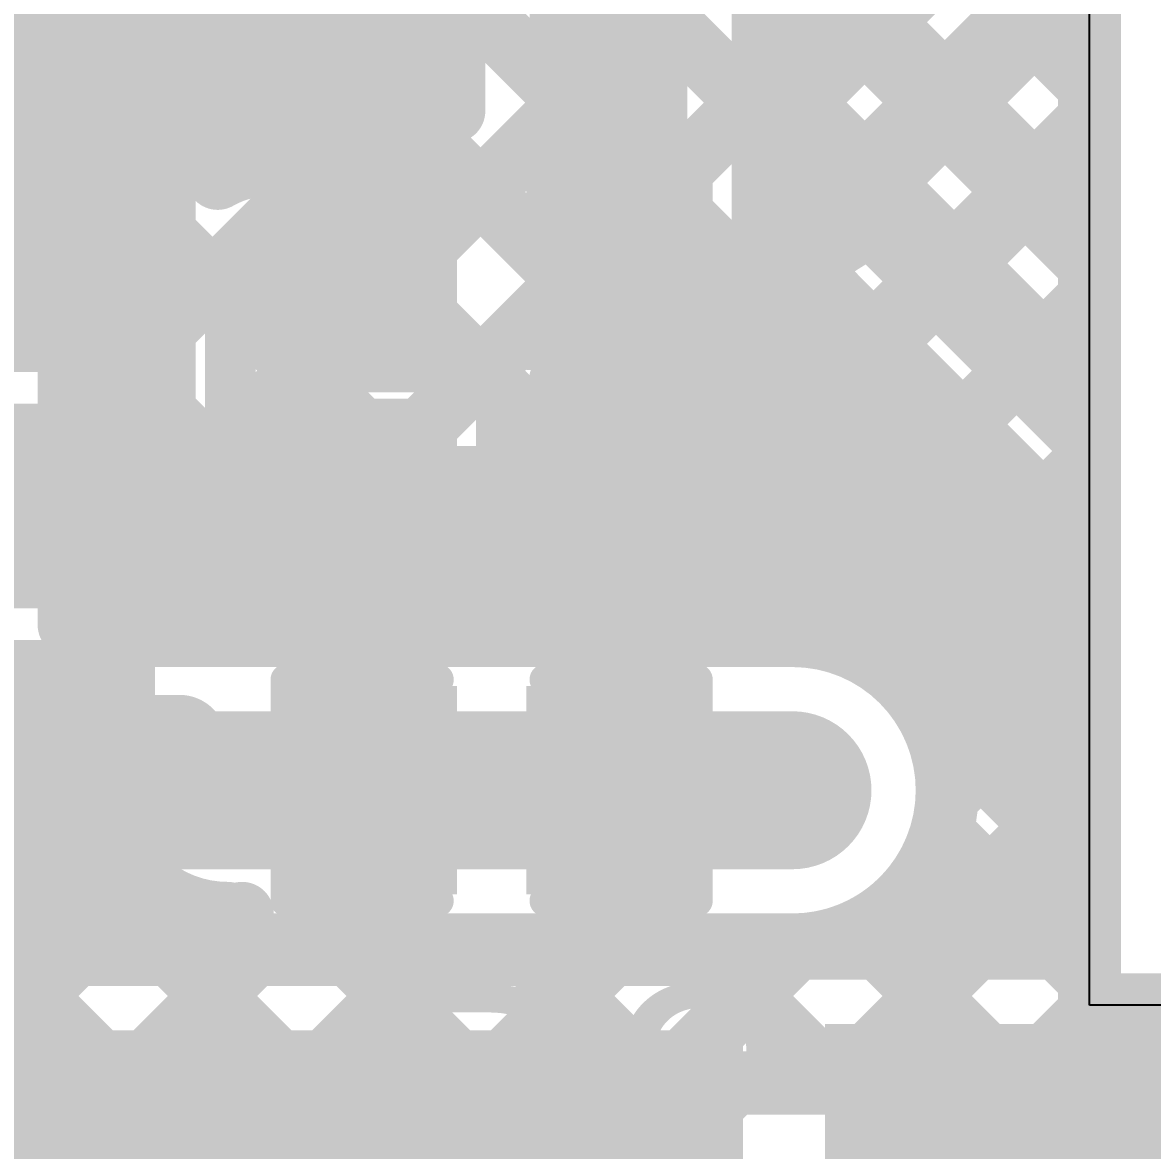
# Model space of a CAD drawing. Header units: millimetres. Extents: x -0.33 to 3.26, y -0.12 to 2.83.
# Drawn here: x 2.2501 to 2.4289, y 0.2495 to 0.428 of the extents above; entities that cross this region are included whole.
import ezdxf

# ---------------------------------------------------------------- set-up
doc = ezdxf.new("R2010")
doc.units = ezdxf.units.MM
doc.header["$MEASUREMENT"] = 0
for name, color, linetype in [('BottomLayer', 5, 'Continuous'), ('TopLayer', 1, 'Continuous'), ('TopOverlay', 2, 'Continuous'), ('TopPaste', 8, 'Continuous'), ('TopSolder', 216, 'Continuous'), ('ViaHoleLayer', 16, 'Continuous')]:
    doc.layers.add(name, color=color, linetype=linetype)
doc.styles.add('Arial', font='', dxfattribs={"height": 0.2})
doc.styles.get('Arial').set_extended_font_data('Arial')

# ---------------------------------------------------------------- blocks, each defined once
blk = doc.blocks.new('C__0402_91')
at = {"layer": 'TopLayer'}
for points in [[(-0.0275, -0.0125), (-0.0275, 0.0125), (-0.009499999999999998, 0.0125), (-0.009500000000000001, -0.0125)], [(0.009499999999999998, -0.0125), (0.009500000000000001, 0.0125), (0.0275, 0.0125), (0.0275, -0.0125)]]:
    blk.add_hatch(color=1, dxfattribs=at).paths.add_polyline_path(points)
at = {"layer": 'TopPaste'}
for points in [[(-0.0275, -0.0125), (-0.0275, 0.0125), (-0.009499999999999998, 0.0125), (-0.009500000000000001, -0.0125)], [(0.009499999999999998, -0.0125), (0.009500000000000001, 0.0125), (0.0275, 0.0125), (0.0275, -0.0125)]]:
    blk.add_hatch(color=8, dxfattribs=at).paths.add_polyline_path(points)
at = {"layer": 'TopSolder'}
for points in [[(-0.0315, -0.0165), (-0.0315, 0.0165), (-0.005499999999999999, 0.0165), (-0.005500000000000001, -0.0165)], [(0.005499999999999999, -0.0165), (0.005500000000000001, 0.0165), (0.0315, 0.0165), (0.0315, -0.0165)]]:
    blk.add_hatch(color=216, dxfattribs=at).paths.add_polyline_path(points)
at = {"layer": 'TopOverlay', "const_width": 0.005}
for points in [[(-0.0325, 0.0175), (-0.0325, -0.0175)], [(-0.0085, 0.0175), (-0.0325, 0.0175)], [(0.0325, 0.0175), (0.0085, 0.0175)], [(0.0325, 0.0175), (0.0325, -0.0175)], [(-0.0085, -0.0175), (-0.0325, -0.0175)], [(0.0325, -0.0175), (0.0085, -0.0175)]]:
    blk.add_lwpolyline(points, dxfattribs=at)
at = {"layer": 'TopOverlay', "const_width": 0.0025}
for points in [[(-0.03375, 0.0175, 1), (-0.03125, 0.0175, 1)], [(-0.03375, 0.0175, 1), (-0.03125, 0.0175, 1)], [(-0.00975, 0.0175, 1), (-0.00725, 0.0175, 1)], [(0.00725, 0.0175, 1), (0.00975, 0.0175, 1)], [(0.03125, 0.0175, 1), (0.03375, 0.0175, 1)], [(0.03125, 0.0175, 1), (0.03375, 0.0175, 1)], [(-0.03375, -0.0175, 1), (-0.03125, -0.0175, 1)], [(-0.03375, -0.0175, 1), (-0.03125, -0.0175, 1)], [(-0.00975, -0.0175, 1), (-0.00725, -0.0175, 1)], [(0.00725, -0.0175, 1), (0.00975, -0.0175, 1)], [(0.03125, -0.0175, 1), (0.03375, -0.0175, 1)], [(0.03125, -0.0175, 1), (0.03375, -0.0175, 1)]]:
    blk.add_lwpolyline(points, format="xyb", close=True, dxfattribs=at)
blk = doc.blocks.new('TPS563201DDCR_260')
at = {"layer": 'TopLayer'}
for points in [[(-0.07322825, 0.0496063), (-0.02913375, 0.0496063), (-0.02913375, 0.0251969), (-0.07322825, 0.0251969)], [(0.02913395, 0.0496063), (0.07322845, 0.0496063), (0.07322845, 0.0251969), (0.02913395, 0.0251969)], [(-0.07322825, 0.0122047), (-0.02913375, 0.0122047), (-0.02913375, -0.0122047), (-0.07322825, -0.0122047)], [(0.02913395, 0.0122047), (0.07322845, 0.0122047), (0.07322845, -0.0122047), (0.02913395, -0.0122047)], [(-0.07322825, -0.0251969), (-0.02913375, -0.0251969), (-0.02913375, -0.0496063), (-0.07322825, -0.0496063)], [(0.02913395, -0.0251969), (0.07322845, -0.0251969), (0.07322845, -0.0496063), (0.02913395, -0.0496063)]]:
    blk.add_hatch(color=1, dxfattribs=at).paths.add_polyline_path(points)
at = {"layer": 'TopPaste'}
for points in [[(-0.07322825, 0.0496063), (-0.02913375, 0.0496063), (-0.02913375, 0.0251969), (-0.07322825, 0.0251969)], [(0.02913395, 0.0496063), (0.07322845, 0.0496063), (0.07322845, 0.0251969), (0.02913395, 0.0251969)], [(-0.07322825, 0.0122047), (-0.02913375, 0.0122047), (-0.02913375, -0.0122047), (-0.07322825, -0.0122047)], [(0.02913395, 0.0122047), (0.07322845, 0.0122047), (0.07322845, -0.0122047), (0.02913395, -0.0122047)], [(-0.07322825, -0.0251969), (-0.02913375, -0.0251969), (-0.02913375, -0.0496063), (-0.07322825, -0.0496063)], [(0.02913395, -0.0251969), (0.07322845, -0.0251969), (0.07322845, -0.0496063), (0.02913395, -0.0496063)]]:
    blk.add_hatch(color=8, dxfattribs=at).paths.add_polyline_path(points)
at = {"layer": 'TopSolder'}
for points in [[(-0.07722825, 0.0536063), (-0.02513375, 0.0536063), (-0.02513375, 0.0211969), (-0.07722825, 0.0211969)], [(0.02513395, 0.0536063), (0.07722845, 0.0536063), (0.07722845, 0.0211969), (0.02513395, 0.0211969)], [(-0.07722825, 0.0162047), (-0.02513375, 0.0162047), (-0.02513375, -0.0162047), (-0.07722825, -0.0162047)], [(0.02513395, 0.0162047), (0.07722845, 0.0162047), (0.07722845, -0.0162047), (0.02513395, -0.0162047)], [(-0.07722825, -0.0211969), (-0.02513375, -0.0211969), (-0.02513375, -0.0536063), (-0.07722825, -0.0536063)], [(0.02513395, -0.0211969), (0.07722845, -0.0211969), (0.07722845, -0.0536063), (0.02513395, -0.0536063)]]:
    blk.add_hatch(color=216, dxfattribs=at).paths.add_polyline_path(points)
at = {"layer": 'TopOverlay'}
for points, const_width in [([(-0.0543431, 0.065, 1), (-0.0656569, 0.065, 1)], 0.01), ([(-0.0681569, 0.065, 1), (-0.0631569, 0.065, 1)], 0.005), ([(-0.0568431, 0.065, 1), (-0.0518431, 0.065, 1)], 0.005), ([(-0.0324999, 0.06, 1), (-0.0274999, 0.06, 1)], 0.005), ([(0.0315001, 0.06, 1), (0.0365001, 0.06, 1)], 0.005), ([(-0.0324999, -0.06, 1), (-0.0274999, -0.06, 1)], 0.005), ([(0.0285001, -0.06, 1), (0.0335001, -0.06, 1)], 0.005)]:
    blk.add_lwpolyline(points, format="xyb", close=True, dxfattribs=dict(at, const_width=const_width))
at = {"layer": 'TopOverlay', "const_width": 0.01}
for points in [[(-0.0299999, 0.06), (0.0340001, 0.06)], [(-0.0299999, -0.06), (0.0310001, -0.06)]]:
    blk.add_lwpolyline(points, dxfattribs=at)
blk = doc.blocks.new('R__0402_267')
at = {"layer": 'TopLayer'}
for points in [[(-0.0275, -0.0125), (-0.0275, 0.0125), (-0.009499999999999998, 0.0125), (-0.009500000000000001, -0.0125)], [(0.009499999999999998, -0.0125), (0.009500000000000001, 0.0125), (0.0275, 0.0125), (0.0275, -0.0125)]]:
    blk.add_hatch(color=1, dxfattribs=at).paths.add_polyline_path(points)
at = {"layer": 'TopPaste'}
for points in [[(-0.0275, -0.0125), (-0.0275, 0.0125), (-0.009499999999999998, 0.0125), (-0.009500000000000001, -0.0125)], [(0.009499999999999998, -0.0125), (0.009500000000000001, 0.0125), (0.0275, 0.0125), (0.0275, -0.0125)]]:
    blk.add_hatch(color=8, dxfattribs=at).paths.add_polyline_path(points)
at = {"layer": 'TopSolder'}
for points in [[(-0.0315, -0.0165), (-0.0315, 0.0165), (-0.005499999999999999, 0.0165), (-0.005500000000000001, -0.0165)], [(0.005499999999999999, -0.0165), (0.005500000000000001, 0.0165), (0.0315, 0.0165), (0.0315, -0.0165)]]:
    blk.add_hatch(color=216, dxfattribs=at).paths.add_polyline_path(points)
at = {"layer": 'TopOverlay', "const_width": 0.005}
for points in [[(-0.0325, 0.0175), (-0.0325, -0.0175)], [(-0.0085, 0.0175), (-0.0325, 0.0175)], [(0.0325, 0.0175), (0.0085, 0.0175)], [(0.0325, 0.0175), (0.0325, -0.0175)], [(-0.0085, -0.0175), (-0.0325, -0.0175)], [(0.0325, -0.0175), (0.0085, -0.0175)]]:
    blk.add_lwpolyline(points, dxfattribs=at)
at = {"layer": 'TopOverlay', "const_width": 0.0025}
for points in [[(-0.03375, 0.0175, 1), (-0.03125, 0.0175, 1)], [(-0.03375, 0.0175, 1), (-0.03125, 0.0175, 1)], [(-0.00975, 0.0175, 1), (-0.00725, 0.0175, 1)], [(0.00725, 0.0175, 1), (0.00975, 0.0175, 1)], [(0.03125, 0.0175, 1), (0.03375, 0.0175, 1)], [(0.03125, 0.0175, 1), (0.03375, 0.0175, 1)], [(-0.03375, -0.0175, 1), (-0.03125, -0.0175, 1)], [(-0.03375, -0.0175, 1), (-0.03125, -0.0175, 1)], [(-0.00975, -0.0175, 1), (-0.00725, -0.0175, 1)], [(0.00725, -0.0175, 1), (0.00975, -0.0175, 1)], [(0.03125, -0.0175, 1), (0.03375, -0.0175, 1)], [(0.03125, -0.0175, 1), (0.03375, -0.0175, 1)]]:
    blk.add_lwpolyline(points, format="xyb", close=True, dxfattribs=at)
blk = doc.blocks.new('R__0402_268')
at = {"layer": 'TopLayer'}
for points in [[(-0.0275, -0.0125), (-0.0275, 0.0125), (-0.009499999999999998, 0.0125), (-0.009500000000000001, -0.0125)], [(0.009499999999999998, -0.0125), (0.009500000000000001, 0.0125), (0.0275, 0.0125), (0.0275, -0.0125)]]:
    blk.add_hatch(color=1, dxfattribs=at).paths.add_polyline_path(points)
at = {"layer": 'TopPaste'}
for points in [[(-0.0275, -0.0125), (-0.0275, 0.0125), (-0.009499999999999998, 0.0125), (-0.009500000000000001, -0.0125)], [(0.009499999999999998, -0.0125), (0.009500000000000001, 0.0125), (0.0275, 0.0125), (0.0275, -0.0125)]]:
    blk.add_hatch(color=8, dxfattribs=at).paths.add_polyline_path(points)
at = {"layer": 'TopSolder'}
for points in [[(-0.0315, -0.0165), (-0.0315, 0.0165), (-0.005499999999999999, 0.0165), (-0.005500000000000001, -0.0165)], [(0.005499999999999999, -0.0165), (0.005500000000000001, 0.0165), (0.0315, 0.0165), (0.0315, -0.0165)]]:
    blk.add_hatch(color=216, dxfattribs=at).paths.add_polyline_path(points)
at = {"layer": 'TopOverlay', "const_width": 0.005}
for points in [[(-0.0325, 0.0175), (-0.0085, 0.0175)], [(-0.0325, -0.0175), (-0.0325, 0.0175)], [(0.0085, 0.0175), (0.0325, 0.0175)], [(0.0325, -0.0175), (0.0325, 0.0175)], [(-0.0325, -0.0175), (-0.0085, -0.0175)], [(0.0085, -0.0175), (0.0325, -0.0175)]]:
    blk.add_lwpolyline(points, dxfattribs=at)
at = {"layer": 'TopOverlay', "const_width": 0.0025}
for points in [[(-0.03375, 0.0175, 1), (-0.03125, 0.0175, 1)], [(-0.03375, 0.0175, 1), (-0.03125, 0.0175, 1)], [(-0.00975, 0.0175, 1), (-0.00725, 0.0175, 1)], [(0.00725, 0.0175, 1), (0.00975, 0.0175, 1)], [(0.03125, 0.0175, 1), (0.03375, 0.0175, 1)], [(0.03125, 0.0175, 1), (0.03375, 0.0175, 1)], [(-0.03375, -0.0175, 1), (-0.03125, -0.0175, 1)], [(-0.03375, -0.0175, 1), (-0.03125, -0.0175, 1)], [(-0.00975, -0.0175, 1), (-0.00725, -0.0175, 1)], [(0.00725, -0.0175, 1), (0.00975, -0.0175, 1)], [(0.03125, -0.0175, 1), (0.03375, -0.0175, 1)], [(0.03125, -0.0175, 1), (0.03375, -0.0175, 1)]]:
    blk.add_lwpolyline(points, format="xyb", close=True, dxfattribs=at)
blk = doc.blocks.new('R__0402_269')
at = {"layer": 'TopLayer'}
for points in [[(-0.0275, -0.0125), (-0.0275, 0.0125), (-0.009499999999999998, 0.0125), (-0.009500000000000001, -0.0125)], [(0.009499999999999998, -0.0125), (0.009500000000000001, 0.0125), (0.0275, 0.0125), (0.0275, -0.0125)]]:
    blk.add_hatch(color=1, dxfattribs=at).paths.add_polyline_path(points)
at = {"layer": 'TopPaste'}
for points in [[(-0.0275, -0.0125), (-0.0275, 0.0125), (-0.009499999999999998, 0.0125), (-0.009500000000000001, -0.0125)], [(0.009499999999999998, -0.0125), (0.009500000000000001, 0.0125), (0.0275, 0.0125), (0.0275, -0.0125)]]:
    blk.add_hatch(color=8, dxfattribs=at).paths.add_polyline_path(points)
at = {"layer": 'TopSolder'}
for points in [[(-0.0315, -0.0165), (-0.0315, 0.0165), (-0.005499999999999999, 0.0165), (-0.005500000000000001, -0.0165)], [(0.005499999999999999, -0.0165), (0.005500000000000001, 0.0165), (0.0315, 0.0165), (0.0315, -0.0165)]]:
    blk.add_hatch(color=216, dxfattribs=at).paths.add_polyline_path(points)
at = {"layer": 'TopOverlay', "const_width": 0.005}
for points in [[(-0.0325, 0.0175), (-0.0085, 0.0175)], [(-0.0325, -0.0175), (-0.0325, 0.0175)], [(0.0085, 0.0175), (0.0325, 0.0175)], [(0.0325, -0.0175), (0.0325, 0.0175)], [(-0.0325, -0.0175), (-0.0085, -0.0175)], [(0.0085, -0.0175), (0.0325, -0.0175)]]:
    blk.add_lwpolyline(points, dxfattribs=at)
at = {"layer": 'TopOverlay', "const_width": 0.0025}
for points in [[(-0.03375, 0.0175, 1), (-0.03125, 0.0175, 1)], [(-0.03375, 0.0175, 1), (-0.03125, 0.0175, 1)], [(-0.00975, 0.0175, 1), (-0.00725, 0.0175, 1)], [(0.00725, 0.0175, 1), (0.00975, 0.0175, 1)], [(0.03125, 0.0175, 1), (0.03375, 0.0175, 1)], [(0.03125, 0.0175, 1), (0.03375, 0.0175, 1)], [(-0.03375, -0.0175, 1), (-0.03125, -0.0175, 1)], [(-0.03375, -0.0175, 1), (-0.03125, -0.0175, 1)], [(-0.00975, -0.0175, 1), (-0.00725, -0.0175, 1)], [(0.00725, -0.0175, 1), (0.00975, -0.0175, 1)], [(0.03125, -0.0175, 1), (0.03375, -0.0175, 1)], [(0.03125, -0.0175, 1), (0.03375, -0.0175, 1)]]:
    blk.add_lwpolyline(points, format="xyb", close=True, dxfattribs=at)

msp = doc.modelspace()

# ---------------------------------------------------------------- hatches: boundary and pattern name
at = {"layer": 'BottomLayer'}
h = msp.add_hatch(color=5, dxfattribs=at)
edge = h.paths.add_edge_path()
edge.add_arc((2.3709392, 0.3485031), 0.011811, 0, 360)
h = msp.add_hatch(color=5, dxfattribs=at)
edge = h.paths.add_edge_path()
edge.add_arc((2.3719424, 0.3064999), 0.011811, 0, 360)
at = {"layer": 'TopLayer'}
for points in [[(2.2419424, 0.3764999), (2.2689424, 0.3764999), (2.2689424, 0.4559999), (2.2419424, 0.4559999)], [(2.0855999, 0.1324999), (2.3640999, 0.1324999), (2.3640999, 0.2684999), (2.0855999, 0.2684999)], [(2.3770999, 0.0998567), (2.9569999, 0.0998567), (2.9569999, 0.2694999), (2.3770999, 0.2694999)]]:
    msp.add_hatch(color=1, dxfattribs=at).paths.add_polyline_path(points)
h = msp.add_hatch(color=1, dxfattribs=at)
edge = h.paths.add_edge_path()
edge.add_arc((2.3709392, 0.3485031), 0.011811, 0, 360)
h = msp.add_hatch(color=1, dxfattribs=at)
edge = h.paths.add_edge_path()
edge.add_arc((2.3719424, 0.3064999), 0.011811, 0, 360)
at = {"layer": 'ViaHoleLayer'}
h = msp.add_hatch(color=16, dxfattribs=at)
edge = h.paths.add_edge_path()
edge.add_arc((2.3709392, 0.3485031), 0.0059055, 0, 360)
h = msp.add_hatch(color=16, dxfattribs=at)
edge = h.paths.add_edge_path()
edge.add_arc((2.3719424, 0.3064999), 0.0059055, 0, 360)

# ---------------------------------------------------------------- linework, layer by layer
at = {"layer": 'BottomLayer'}
for p, q in [((2.4189424, 0.2724999), (2.4189424, 0.6544999)), ((2.7429424, 0.2724999), (2.4189424, 0.2724999))]:
    msp.add_line(p, q, dxfattribs=at)
for points, const_width in [([(2.4189424, 0.2724999), (2.4189424, 0.6544999)], 0.01), ([(2.1015348, 0.6505), (2.4189424, 0.3330924)], 0.01), ([(2.1298191, 0.6505), (2.4189424, 0.3613767)], 0.01), ([(2.1581034, 0.6505), (2.4189424, 0.389661)], 0.01), ([(2.1863877, 0.6505), (2.4189424, 0.4179453)], 0.01), ([(2.2574424, 0.4209629), (2.4189424, 0.5824629)], 0.01), ([(2.2574424, 0.3926786), (2.4189424, 0.5541786)], 0.01), ([(2.2574424, 0.3643943), (2.4189424, 0.5258943)], 0.01), ([(2.2574424, 0.33611), (2.4189424, 0.49761)], 0.01), ([(2.2649424, 0.3614999), (2.2649424, 0.4723318)], 0.025), ([(2.2806166, 0.3309999), (2.4189424, 0.4693257)], 0.01), ([(2.2557656, 0.4679849), (2.4189424, 0.3048081)], 0.01), ([(2.2574424, 0.3326481), (2.2574424, 0.459077)], 0.01), ([(2.3089009, 0.3309999), (2.4189424, 0.4410414)], 0.01), ([(2.2574424, 0.4380238), (2.3644663, 0.3309999)], 0.01), ([(2.3371852, 0.3309999), (2.4189424, 0.4127571)], 0.01), ([(2.2574424, 0.4097395), (2.336182, 0.3309999)], 0.01), ([(2.3654695, 0.3309999), (2.4189424, 0.3844728)], 0.01), ([(2.2574424, 0.3814552), (2.3078977, 0.3309999)], 0.01), ([(2.2649424, 0.3614999), (2.2779392, 0.3485031)], 0.025), ([(2.2779392, 0.3485031), (2.3709392, 0.3485031)], 0.025), ([(2.38787, 0.3251161), (2.4189424, 0.3561885)], 0.01), ([(2.2574424, 0.3531709), (2.2796134, 0.3309999)], 0.01), ([(2.2329424, 0.3224999), (2.2489424, 0.3064999)], 0.025), ([(2.2590906, 0.3309999), (2.3719424, 0.3309999)], 0.01), ([(2.3964167, 0.3053785), (2.4189424, 0.3279042)], 0.01), ([(2.2489424, 0.3064999), (2.3719424, 0.3064999)], 0.025), ([(2.3795032, 0.2601807), (2.4189424, 0.2996199)], 0.01), ([(2.3955431, 0.2999231), (2.4189424, 0.2765238)], 0.01), ([(2.3826959, 0.284486), (2.4070012, 0.2601807)], 0.01), ([(2.2380817, 0.2601807), (2.2599009, 0.2819999)], 0.01), ([(2.2430385, 0.2827219), (2.2655797, 0.2601807)], 0.01), ([(2.2489424, 0.2819999), (2.3719424, 0.2819999)], 0.01), ([(2.266366, 0.2601807), (2.2881852, 0.2819999)], 0.01), ([(2.2720448, 0.2819999), (2.293864, 0.2601807)], 0.01), ([(2.2946503, 0.2601807), (2.3164695, 0.2819999)], 0.01), ([(2.3003291, 0.2819999), (2.3221483, 0.2601807)], 0.01), ([(2.3229346, 0.2601807), (2.3447538, 0.2819999)], 0.01), ([(2.3286134, 0.2819999), (2.3504326, 0.2601807)], 0.01), ([(2.3512189, 0.2601807), (2.3730638, 0.2820256)], 0.01), ([(2.3568977, 0.2819999), (2.3787169, 0.2601807)], 0.01), ([(2.4077875, 0.2601807), (2.4201067, 0.2724999)], 0.01), ([(2.4189424, 0.2724999), (2.7429424, 0.2724999)], 0.01), ([(2.4229663, 0.2724999), (2.4352855, 0.2601807)], 0.01), ([(1.3634675, 0.2601807), (3.0175524, 0.2601807)], 0.01)]:
    msp.add_lwpolyline(points, dxfattribs=dict(at, const_width=const_width))
for points, const_width in [([(2.2549424, 0.4209629, 1), (2.2599424, 0.4209629, 1)], 0.005), ([(2.4164424, 0.4179453, 1), (2.4214424, 0.4179453, 1)], 0.005), ([(2.4164424, 0.4127571, 1), (2.4214424, 0.4127571, 1)], 0.005), ([(2.2549424, 0.4097395, 1), (2.2599424, 0.4097395, 1)], 0.005), ([(2.2549424, 0.3926786, 1), (2.2599424, 0.3926786, 1)], 0.005), ([(2.4164424, 0.389661, 1), (2.4214424, 0.389661, 1)], 0.005), ([(2.4164424, 0.3844728, 1), (2.4214424, 0.3844728, 1)], 0.005), ([(2.2549424, 0.3814552, 1), (2.2599424, 0.3814552, 1)], 0.005), ([(2.2586924, 0.3614999, 1), (2.2711924, 0.3614999, 1)], 0.0125), ([(2.2586924, 0.3614999, 1), (2.2711924, 0.3614999, 1)], 0.0125), ([(2.2549424, 0.3643943, 1), (2.2599424, 0.3643943, 1)], 0.005), ([(2.4164424, 0.3613767, 1), (2.4214424, 0.3613767, 1)], 0.005), ([(2.2716892, 0.3485031, 1), (2.2841892, 0.3485031, 1)], 0.0125), ([(2.2716892, 0.3485031, 1), (2.2841892, 0.3485031, 1)], 0.0125), ([(2.3646892, 0.3485031, 1), (2.3771892, 0.3485031, 1)], 0.0125), ([(2.4164424, 0.3561885, 1), (2.4214424, 0.3561885, 1)], 0.005), ([(2.2549424, 0.3531709, 1), (2.2599424, 0.3531709, 1)], 0.005), ([(2.2549424, 0.33611, 1), (2.2599424, 0.33611, 1)], 0.005), ([(2.4164424, 0.3330924, 1), (2.4214424, 0.3330924, 1)], 0.005), ([(2.2549424, 0.3326481, 1), (2.2599424, 0.3326481, 1)], 0.005), ([(2.2565906, 0.3309999, 1), (2.2615906, 0.3309999, 1)], 0.005), ([(2.2771134, 0.3309999, 1), (2.2821134, 0.3309999, 1)], 0.005), ([(2.2781166, 0.3309999, 1), (2.2831166, 0.3309999, 1)], 0.005), ([(2.3053977, 0.3309999, 1), (2.3103977, 0.3309999, 1)], 0.005), ([(2.3064009, 0.3309999, 1), (2.3114009, 0.3309999, 1)], 0.005), ([(2.333682, 0.3309999, 1), (2.338682, 0.3309999, 1)], 0.005), ([(2.3346852, 0.3309999, 1), (2.3396852, 0.3309999, 1)], 0.005), ([(2.3619663, 0.3309999, 1), (2.3669663, 0.3309999, 1)], 0.005), ([(2.3629695, 0.3309999, 1), (2.3679695, 0.3309999, 1)], 0.005), ([(2.3694424, 0.3309999, 1), (2.3744424, 0.3309999, 1)], 0.005), ([(2.3694424, 0.3309999, 1), (2.3744424, 0.3309999, 1)], 0.005), ([(2.4164424, 0.3279042, 1), (2.4214424, 0.3279042, 1)], 0.005), ([(2.38537, 0.3251161, 1), (2.39037, 0.3251161, 1)], 0.005), ([(2.2426924, 0.3064999, 1), (2.2551924, 0.3064999, 1)], 0.0125), ([(2.2426924, 0.3064999, 1), (2.2551924, 0.3064999, 1)], 0.0125), ([(2.3656924, 0.3064999, 1), (2.3781924, 0.3064999, 1)], 0.0125), ([(2.3939424, 0.3064999, 1), (2.3989424, 0.3064999, 1)], 0.005), ([(2.3939424, 0.3064999, 1), (2.3989424, 0.3064999, 1)], 0.005), ([(2.3939167, 0.3053785, 1), (2.3989167, 0.3053785, 1)], 0.005), ([(2.4164424, 0.3048081, 1), (2.4214424, 0.3048081, 1)], 0.005), ([(2.3930431, 0.2999231, 1), (2.3980431, 0.2999231, 1)], 0.005), ([(2.4164424, 0.2996199, 1), (2.4214424, 0.2996199, 1)], 0.005), ([(2.3801959, 0.284486, 1), (2.3851959, 0.284486, 1)], 0.005), ([(2.2464424, 0.2819999, 1), (2.2514424, 0.2819999, 1)], 0.005), ([(2.2464424, 0.2819999, 1), (2.2514424, 0.2819999, 1)], 0.005), ([(2.2464424, 0.2819999, 1), (2.2514424, 0.2819999, 1)], 0.005), ([(2.2574009, 0.2819999, 1), (2.2624009, 0.2819999, 1)], 0.005), ([(2.2695448, 0.2819999, 1), (2.2745448, 0.2819999, 1)], 0.005), ([(2.2856852, 0.2819999, 1), (2.2906852, 0.2819999, 1)], 0.005), ([(2.2978291, 0.2819999, 1), (2.3028291, 0.2819999, 1)], 0.005), ([(2.3139695, 0.2819999, 1), (2.3189695, 0.2819999, 1)], 0.005), ([(2.3261134, 0.2819999, 1), (2.3311134, 0.2819999, 1)], 0.005), ([(2.3422538, 0.2819999, 1), (2.3472538, 0.2819999, 1)], 0.005), ([(2.3543977, 0.2819999, 1), (2.3593977, 0.2819999, 1)], 0.005), ([(2.3694424, 0.2819999, 1), (2.3744424, 0.2819999, 1)], 0.005), ([(2.3694424, 0.2819999, 1), (2.3744424, 0.2819999, 1)], 0.005), ([(2.3705638, 0.2820256, 1), (2.3755638, 0.2820256, 1)], 0.005), ([(2.4164424, 0.2765238, 1), (2.4214424, 0.2765238, 1)], 0.005), ([(2.4164424, 0.2724999, 1), (2.4214424, 0.2724999, 1)], 0.005), ([(2.4164424, 0.2724999, 1), (2.4214424, 0.2724999, 1)], 0.005), ([(2.4176067, 0.2724999, 1), (2.4226067, 0.2724999, 1)], 0.005), ([(2.4204663, 0.2724999, 1), (2.4254663, 0.2724999, 1)], 0.005), ([(2.2630797, 0.2601807, 1), (2.2680797, 0.2601807, 1)], 0.005), ([(2.263866, 0.2601807, 1), (2.268866, 0.2601807, 1)], 0.005), ([(2.291364, 0.2601807, 1), (2.296364, 0.2601807, 1)], 0.005), ([(2.2921503, 0.2601807, 1), (2.2971503, 0.2601807, 1)], 0.005), ([(2.3196483, 0.2601807, 1), (2.3246483, 0.2601807, 1)], 0.005), ([(2.3204346, 0.2601807, 1), (2.3254346, 0.2601807, 1)], 0.005), ([(2.3479326, 0.2601807, 1), (2.3529326, 0.2601807, 1)], 0.005), ([(2.3487189, 0.2601807, 1), (2.3537189, 0.2601807, 1)], 0.005), ([(2.3762169, 0.2601807, 1), (2.3812169, 0.2601807, 1)], 0.005), ([(2.3770032, 0.2601807, 1), (2.3820032, 0.2601807, 1)], 0.005), ([(2.4045012, 0.2601807, 1), (2.4095012, 0.2601807, 1)], 0.005), ([(2.4052875, 0.2601807, 1), (2.4102875, 0.2601807, 1)], 0.005)]:
    msp.add_lwpolyline(points, format="xyb", close=True, dxfattribs=dict(at, const_width=const_width))
at = {"layer": 'BottomLayer', "const_width": 0.01}
for points in [[(2.3719424, 0.3309999, -0.4142135623730951), (2.3964424, 0.3064999)], [(2.3964424, 0.3064999, -0.4142135623730951), (2.3719424, 0.2819999)], [(2.2489424, 0.2819999, -0.1992671402269047), (2.2315947, 0.2891994)], [(2.2489424, 0.2819999, -0.198912367379658), (2.2316183, 0.2891758)]]:
    msp.add_lwpolyline(points, format="xyb", dxfattribs=at)
at = {"layer": 'TopLayer'}
for p, q in [((2.4189424, 0.2724999), (2.4189424, 0.6544999)), ((2.7429424, 0.2724999), (2.4189424, 0.2724999))]:
    msp.add_line(p, q, dxfattribs=at)
for points, const_width in [([(2.342808, 0.3895031), (2.342808, 0.6797757)], 0.025), ([(2.367308, 0.3895031), (2.367308, 0.6797757)], 0.01), ([(2.4189424, 0.2814999), (2.4189424, 0.6544999)], 0.01), ([(2.318308, 0.4140031), (2.318308, 0.6424999)], 0.01), ([(2.367308, 0.4723998), (2.4189424, 0.4207654)], 0.01), ([(2.2809424, 0.4033577), (2.2809424, 0.4679999)], 0.01), ([(2.2809424, 0.424669), (2.318308, 0.4620346)], 0.01), ([(2.367308, 0.4092114), (2.4189424, 0.4608458)], 0.01), ([(2.2809424, 0.4569422), (2.318308, 0.4195766)], 0.01), ([(2.367308, 0.446944), (2.4189424, 0.3953096)], 0.01), ([(2.2957323, 0.4140031), (2.318308, 0.4365788)], 0.01), ([(2.3663814, 0.382829), (2.4189424, 0.43539)], 0.01), ([(2.2809424, 0.4314864), (2.2984257, 0.4140031)], 0.01), ([(2.367308, 0.4214882), (2.4189424, 0.3698538)], 0.01), ([(2.284808, 0.4140031), (2.318308, 0.4140031)], 0.01), ([(2.284808, 0.4049589), (2.284808, 0.4140031)], 0.01), ([(2.3400113, 0.3310031), (2.4189424, 0.4099342)], 0.01), ([(2.367308, 0.3960324), (2.4189424, 0.344398)], 0.01), ([(2.2829424, 0.3834999), (2.2889456, 0.3895031)], 0.008), ([(2.2889456, 0.3895031), (2.305808, 0.3895031)], 0.008), ([(2.3654671, 0.3310031), (2.4189424, 0.3844784)], 0.01), ([(2.2829424, 0.3594999), (2.2829424, 0.3834999)], 0.008), ([(2.363808, 0.3650031), (2.363808, 0.3768837)], 0.01), ([(2.363808, 0.3740766), (2.4189424, 0.3189422)], 0.01), ([(2.326808, 0.3310031), (2.326808, 0.3650031)], 0.01), ([(2.326808, 0.3650031), (2.342808, 0.3650031)], 0.01), ([(2.326808, 0.3432556), (2.3485555, 0.3650031)], 0.01), ([(2.342808, 0.3650031), (2.363808, 0.3650031)], 0.01), ([(2.3474257, 0.3650031), (2.3855628, 0.326866)], 0.01), ([(2.326808, 0.360165), (2.3559699, 0.3310031)], 0.01), ([(2.2749424, 0.3514999), (2.2829424, 0.3594999)], 0.008), ([(2.3862842, 0.3263644), (2.4189424, 0.3590226)], 0.01), ([(2.342808, 0.3485031), (2.3709392, 0.3485031)], 0.025), ([(2.305808, 0.3065031), (2.305808, 0.3485031)], 0.015), ([(2.244974, 0.3514999), (2.2749424, 0.3514999)], 0.008), ([(2.326808, 0.3347092), (2.3305141, 0.3310031)], 0.01), ([(2.3960791, 0.3107035), (2.4189424, 0.3335668)], 0.01), ([(2.326808, 0.3310031), (2.342808, 0.3310031)], 0.01), ([(2.342808, 0.3310031), (2.363808, 0.3310031)], 0.01), ([(2.342808, 0.3310031), (2.363808, 0.3310031)], 0.01), ([(2.363808, 0.3310031), (2.3719392, 0.3310031)], 0.01), ([(2.3923053, 0.3201235), (2.4189424, 0.2934864)], 0.01), ([(2.244974, 0.3140983), (2.2749017, 0.3140983)], 0.015), ([(2.2749017, 0.3140983), (2.2824969, 0.3065031)], 0.015), ([(2.342808, 0.3065031), (2.3719392, 0.3065031)], 0.025), ([(2.3719392, 0.3065031), (2.3719424, 0.3064999)], 0.025), ([(2.2824969, 0.3065031), (2.305808, 0.3065031)], 0.015), ([(2.3923313, 0.2814999), (2.4189424, 0.308111)], 0.01), ([(2.3929986, 0.2939744), (2.4054731, 0.2814999)], 0.01), ([(2.2109267, 0.2898936), (2.2722805, 0.2898936)], 0.01), ([(2.2385965, 0.2804999), (2.2479902, 0.2898936)], 0.01), ([(2.2443446, 0.2898936), (2.2537383, 0.2804999)], 0.01), ([(2.2640523, 0.2804999), (2.2730157, 0.2894633)], 0.01), ([(2.2698004, 0.2898936), (2.2791941, 0.2804999)], 0.01), ([(2.284808, 0.2820031), (2.284808, 0.2870031)], 0.01), ([(2.284808, 0.2820031), (2.321808, 0.2820031)], 0.01), ([(2.321808, 0.2820031), (2.326808, 0.2820031)], 0.01), ([(2.321808, 0.2820031), (2.326808, 0.2820031)], 0.01), ([(2.326808, 0.2820031), (2.342808, 0.2820031)], 0.01), ([(2.342808, 0.2820031), (2.363808, 0.2820031)], 0.01), ([(2.342808, 0.2820031), (2.363808, 0.2820031)], 0.01), ([(2.363808, 0.2820031), (2.3715464, 0.2820031)], 0.01), ([(2.3650999, 0.2814999), (2.4189424, 0.2814999)], 0.01), ([(2.1779424, 0.2804999), (2.3650999, 0.2804999)], 0.01)]:
    msp.add_lwpolyline(points, dxfattribs=dict(at, const_width=const_width))
for points, const_width in [([(2.2784424, 0.4314864, 1), (2.2834424, 0.4314864, 1)], 0.005), ([(2.2784424, 0.424669, 1), (2.2834424, 0.424669, 1)], 0.005), ([(2.364808, 0.4214882, 1), (2.369808, 0.4214882, 1)], 0.005), ([(2.4164424, 0.4207654, 1), (2.4214424, 0.4207654, 1)], 0.005), ([(2.315808, 0.4195766, 1), (2.320808, 0.4195766, 1)], 0.005), ([(2.282308, 0.4140031, 1), (2.287308, 0.4140031, 1)], 0.005), ([(2.282308, 0.4140031, 1), (2.287308, 0.4140031, 1)], 0.005), ([(2.2932323, 0.4140031, 1), (2.2982323, 0.4140031, 1)], 0.005), ([(2.2959257, 0.4140031, 1), (2.3009257, 0.4140031, 1)], 0.005), ([(2.315808, 0.4140031, 1), (2.320808, 0.4140031, 1)], 0.005), ([(2.315808, 0.4140031, 1), (2.320808, 0.4140031, 1)], 0.005), ([(2.364808, 0.4092114, 1), (2.369808, 0.4092114, 1)], 0.005), ([(2.4164424, 0.4099342, 1), (2.4214424, 0.4099342, 1)], 0.005), ([(2.282308, 0.4049589, 1), (2.287308, 0.4049589, 1)], 0.005), ([(2.282308, 0.4049589, 1), (2.287308, 0.4049589, 1)], 0.005), ([(2.282308, 0.4049589, 1), (2.287308, 0.4049589, 1)], 0.005), ([(2.2784424, 0.4033577, 1), (2.2834424, 0.4033577, 1)], 0.005), ([(2.2784424, 0.4033577, 1), (2.2834424, 0.4033577, 1)], 0.005), ([(2.2784424, 0.4033577, 1), (2.2834424, 0.4033577, 1)], 0.005), ([(2.336558, 0.3895031, 1), (2.349058, 0.3895031, 1)], 0.0125), ([(2.364808, 0.3960324, 1), (2.369808, 0.3960324, 1)], 0.005), ([(2.4164424, 0.3953096, 1), (2.4214424, 0.3953096, 1)], 0.005), ([(2.2869456, 0.3895031, 1), (2.2909456, 0.3895031, 1)], 0.004), ([(2.2869456, 0.3895031, 1), (2.2909456, 0.3895031, 1)], 0.004), ([(2.303808, 0.3895031, 1), (2.307808, 0.3895031, 1)], 0.004), ([(2.364808, 0.3895031, 1), (2.369808, 0.3895031, 1)], 0.005), ([(2.364808, 0.3895031, 1), (2.369808, 0.3895031, 1)], 0.005), ([(2.4164424, 0.3844784, 1), (2.4214424, 0.3844784, 1)], 0.005), ([(2.2809424, 0.3834999, 1), (2.2849424, 0.3834999, 1)], 0.004), ([(2.2809424, 0.3834999, 1), (2.2849424, 0.3834999, 1)], 0.004), ([(2.3638814, 0.382829, 1), (2.3688814, 0.382829, 1)], 0.005), ([(2.361308, 0.3768837, 1), (2.366308, 0.3768837, 1)], 0.005), ([(2.361308, 0.3768837, 1), (2.366308, 0.3768837, 1)], 0.005), ([(2.361308, 0.3740766, 1), (2.366308, 0.3740766, 1)], 0.005), ([(2.4164424, 0.3698538, 1), (2.4214424, 0.3698538, 1)], 0.005), ([(2.324308, 0.3650031, 1), (2.329308, 0.3650031, 1)], 0.005), ([(2.324308, 0.3650031, 1), (2.329308, 0.3650031, 1)], 0.005), ([(2.340308, 0.3650031, 1), (2.345308, 0.3650031, 1)], 0.005), ([(2.340308, 0.3650031, 1), (2.345308, 0.3650031, 1)], 0.005), ([(2.3449257, 0.3650031, 1), (2.3499257, 0.3650031, 1)], 0.005), ([(2.3460555, 0.3650031, 1), (2.3510555, 0.3650031, 1)], 0.005), ([(2.361308, 0.3650031, 1), (2.366308, 0.3650031, 1)], 0.005), ([(2.361308, 0.3650031, 1), (2.366308, 0.3650031, 1)], 0.005), ([(2.324308, 0.360165, 1), (2.329308, 0.360165, 1)], 0.005), ([(2.2809424, 0.3594999, 1), (2.2849424, 0.3594999, 1)], 0.004), ([(2.2809424, 0.3594999, 1), (2.2849424, 0.3594999, 1)], 0.004), ([(2.4164424, 0.3590226, 1), (2.4214424, 0.3590226, 1)], 0.005), ([(2.336558, 0.3485031, 1), (2.349058, 0.3485031, 1)], 0.0125), ([(2.3646892, 0.3485031, 1), (2.3771892, 0.3485031, 1)], 0.0125), ([(2.302058, 0.3485031, 1), (2.309558, 0.3485031, 1)], 0.0075), ([(2.2729424, 0.3514999, 1), (2.2769424, 0.3514999, 1)], 0.004), ([(2.2729424, 0.3514999, 1), (2.2769424, 0.3514999, 1)], 0.004), ([(2.4164424, 0.344398, 1), (2.4214424, 0.344398, 1)], 0.005), ([(2.324308, 0.3432556, 1), (2.329308, 0.3432556, 1)], 0.005), ([(2.324308, 0.3347092, 1), (2.329308, 0.3347092, 1)], 0.005), ([(2.4164424, 0.3335668, 1), (2.4214424, 0.3335668, 1)], 0.005), ([(2.324308, 0.3310031, 1), (2.329308, 0.3310031, 1)], 0.005), ([(2.324308, 0.3310031, 1), (2.329308, 0.3310031, 1)], 0.005), ([(2.3280141, 0.3310031, 1), (2.3330141, 0.3310031, 1)], 0.005), ([(2.3375113, 0.3310031, 1), (2.3425113, 0.3310031, 1)], 0.005), ([(2.340308, 0.3310031, 1), (2.345308, 0.3310031, 1)], 0.005), ([(2.340308, 0.3310031, 1), (2.345308, 0.3310031, 1)], 0.005), ([(2.340308, 0.3310031, 1), (2.345308, 0.3310031, 1)], 0.005), ([(2.3534699, 0.3310031, 1), (2.3584699, 0.3310031, 1)], 0.005), ([(2.361308, 0.3310031, 1), (2.366308, 0.3310031, 1)], 0.005), ([(2.361308, 0.3310031, 1), (2.366308, 0.3310031, 1)], 0.005), ([(2.361308, 0.3310031, 1), (2.366308, 0.3310031, 1)], 0.005), ([(2.3629671, 0.3310031, 1), (2.3679671, 0.3310031, 1)], 0.005), ([(2.3694392, 0.3310031, 1), (2.3744392, 0.3310031, 1)], 0.005), ([(2.3694392, 0.3310031, 1), (2.3744392, 0.3310031, 1)], 0.005), ([(2.3694392, 0.3310031, 1), (2.3744392, 0.3310031, 1)], 0.005), ([(2.3830628, 0.326866, 1), (2.3880628, 0.326866, 1)], 0.005), ([(2.3837842, 0.3263644, 1), (2.3887842, 0.3263644, 1)], 0.005), ([(2.3867633, 0.3238272, 1), (2.3917633, 0.3238272, 1)], 0.005), ([(2.3867633, 0.3238272, 1), (2.3917633, 0.3238272, 1)], 0.005), ([(2.3867665, 0.323824, 1), (2.3917665, 0.323824, 1)], 0.005), ([(2.3898053, 0.3201235, 1), (2.3948053, 0.3201235, 1)], 0.005), ([(2.4164424, 0.3189422, 1), (2.4214424, 0.3189422, 1)], 0.005), ([(2.241224, 0.3140983, 1), (2.248724, 0.3140983, 1)], 0.0075), ([(2.2711517, 0.3140983, 1), (2.2786517, 0.3140983, 1)], 0.0075), ([(2.2711517, 0.3140983, 1), (2.2786517, 0.3140983, 1)], 0.0075), ([(2.336558, 0.3065031, 1), (2.349058, 0.3065031, 1)], 0.0125), ([(2.3656892, 0.3065031, 1), (2.3781892, 0.3065031, 1)], 0.0125), ([(2.3656892, 0.3065031, 1), (2.3781892, 0.3065031, 1)], 0.0125), ([(2.3656924, 0.3064999, 1), (2.3781924, 0.3064999, 1)], 0.0125), ([(2.3935791, 0.3107035, 1), (2.3985791, 0.3107035, 1)], 0.005), ([(2.2787469, 0.3065031, 1), (2.2862469, 0.3065031, 1)], 0.0075), ([(2.2787469, 0.3065031, 1), (2.2862469, 0.3065031, 1)], 0.0075), ([(2.302058, 0.3065031, 1), (2.309558, 0.3065031, 1)], 0.0075), ([(2.302058, 0.3065031, 1), (2.309558, 0.3065031, 1)], 0.0075), ([(2.4164424, 0.308111, 1), (2.4214424, 0.308111, 1)], 0.005), ([(2.3939424, 0.3064999, 1), (2.3989424, 0.3064999, 1)], 0.005), ([(2.3939424, 0.3064999, 1), (2.3989424, 0.3064999, 1)], 0.005), ([(2.3904986, 0.2939744, 1), (2.3954986, 0.2939744, 1)], 0.005), ([(2.4164424, 0.2934864, 1), (2.4214424, 0.2934864, 1)], 0.005), ([(2.2454902, 0.2898936, 1), (2.2504902, 0.2898936, 1)], 0.005), ([(2.2673004, 0.2898936, 1), (2.2723004, 0.2898936, 1)], 0.005), ([(2.2697805, 0.2898936, 1), (2.2747805, 0.2898936, 1)], 0.005), ([(2.2697805, 0.2898936, 1), (2.2747805, 0.2898936, 1)], 0.005), ([(2.2697805, 0.2898936, 1), (2.2747805, 0.2898936, 1)], 0.005), ([(2.2705157, 0.2894633, 1), (2.2755157, 0.2894633, 1)], 0.005), ([(2.2799969, 0.2870031, 1), (2.2849969, 0.2870031, 1)], 0.005), ([(2.2799969, 0.2870031, 1), (2.2849969, 0.2870031, 1)], 0.005), ([(2.282308, 0.2870031, 1), (2.287308, 0.2870031, 1)], 0.005), ([(2.282308, 0.2820031, 1), (2.287308, 0.2820031, 1)], 0.005), ([(2.282308, 0.2820031, 1), (2.287308, 0.2820031, 1)], 0.005), ([(2.319308, 0.2820031, 1), (2.324308, 0.2820031, 1)], 0.005), ([(2.319308, 0.2820031, 1), (2.324308, 0.2820031, 1)], 0.005), ([(2.319308, 0.2820031, 1), (2.324308, 0.2820031, 1)], 0.005), ([(2.324308, 0.2820031, 1), (2.329308, 0.2820031, 1)], 0.005), ([(2.324308, 0.2820031, 1), (2.329308, 0.2820031, 1)], 0.005), ([(2.324308, 0.2820031, 1), (2.329308, 0.2820031, 1)], 0.005), ([(2.340308, 0.2820031, 1), (2.345308, 0.2820031, 1)], 0.005), ([(2.340308, 0.2820031, 1), (2.345308, 0.2820031, 1)], 0.005), ([(2.340308, 0.2820031, 1), (2.345308, 0.2820031, 1)], 0.005), ([(2.361308, 0.2820031, 1), (2.366308, 0.2820031, 1)], 0.005), ([(2.361308, 0.2820031, 1), (2.366308, 0.2820031, 1)], 0.005), ([(2.361308, 0.2820031, 1), (2.366308, 0.2820031, 1)], 0.005), ([(2.3625999, 0.2814999, 1), (2.3675999, 0.2814999, 1)], 0.005), ([(2.3690464, 0.2820031, 1), (2.3740464, 0.2820031, 1)], 0.005), ([(2.3690464, 0.2820031, 1), (2.3740464, 0.2820031, 1)], 0.005), ([(2.3898313, 0.2814999, 1), (2.3948313, 0.2814999, 1)], 0.005), ([(2.4029731, 0.2814999, 1), (2.4079731, 0.2814999, 1)], 0.005), ([(2.4164424, 0.2814999, 1), (2.4214424, 0.2814999, 1)], 0.005), ([(2.4164424, 0.2814999, 1), (2.4214424, 0.2814999, 1)], 0.005), ([(2.2512383, 0.2804999, 1), (2.2562383, 0.2804999, 1)], 0.005), ([(2.2615523, 0.2804999, 1), (2.2665523, 0.2804999, 1)], 0.005), ([(2.2766941, 0.2804999, 1), (2.2816941, 0.2804999, 1)], 0.005), ([(2.3625999, 0.2804999, 1), (2.3675999, 0.2804999, 1)], 0.005)]:
    msp.add_lwpolyline(points, format="xyb", close=True, dxfattribs=dict(at, const_width=const_width))
at = {"layer": 'TopLayer', "const_width": 0.01}
for points in [[(2.2809424, 0.4033577, -0.06565838546295476), (2.284808, 0.4049589)], [(2.2809424, 0.4033577, -0.06565838546295476), (2.284808, 0.4049589)], [(2.367308, 0.3895031, -0.136106111309952), (2.363808, 0.3768837)], [(2.3719392, 0.3310031, -0.198912367379658), (2.3892633, 0.3238272)], [(2.3719392, 0.3310031, -0.198912367379658), (2.3892633, 0.3238272)], [(2.3892665, 0.323824, -0.198912367379658), (2.3964424, 0.3064999)], [(2.3964424, 0.3064999, -0.4189554454508255), (2.3715464, 0.2820031)], [(2.2824969, 0.2870031, -0.1387408967512369), (2.2722805, 0.2898936)], [(2.2824969, 0.2870031, -0.1387408967512369), (2.2722805, 0.2898936)]]:
    msp.add_lwpolyline(points, format="xyb", dxfattribs=at)

# ---------------------------------------------------------------- block references
at = {"rotation": 180}
for name, p in [('C__0402_91', (2.2399424, 0.4384999)), ('R__0402_267', (2.324308, 0.3485031))]:
    msp.add_blockref(name, p, dxfattribs=at)
for name, p in [('TPS563201DDCR_260', (2.1937928, 0.3514999)), ('R__0402_269', (2.324308, 0.3895031)), ('R__0402_268', (2.324308, 0.3065031))]:
    msp.add_blockref(name, p)

# ---------------------------------------------------------------- texts
at = {"layer": 'TopOverlay', "style": 'Arial', "text_generation_flag": 2}
msp.add_text('#', height=0.04, rotation=180, dxfattribs=at).set_placement((2.2799424, 0.4594999))
at = {"layer": 'TopOverlay', "style": 'Arial'}
for p in [(2.3659424, 0.3684999), (2.365941, 0.3284999)]:
    msp.add_text('*', height=0.04, rotation=360, dxfattribs=at).set_placement(p)
msp.add_text('R2', height=0.04, dxfattribs=at).set_placement((2.3016736, 0.2356807))

doc.saveas('drawing.dxf')
